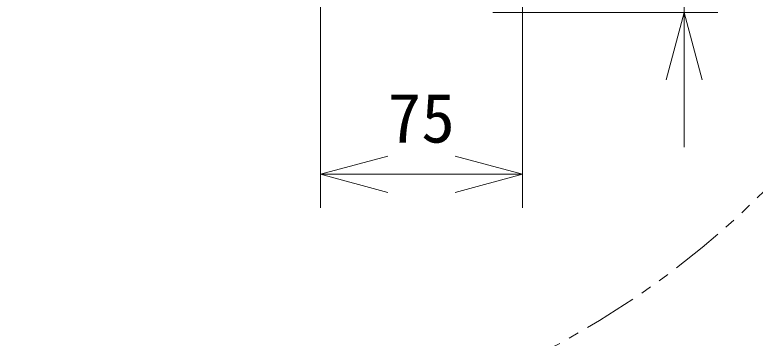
# Model space of a CAD drawing. Units: millimetres, scale not verified. Extents: x -63 to 108, y -56 to 175.
# Drawn here: x -33.42 to -5.94, y 6.55 to 18.54 of the extents above; entities that cross this region are included whole.
import ezdxf
from ezdxf.enums import TextEntityAlignment as Align

# ---------------------------------------------------------------- set-up
doc = ezdxf.new("R2010")
doc.units = ezdxf.units.MM
doc.header["$LTSCALE"] = 0.125
doc.linetypes.add('USER3', pattern=[31.75, 15.875, -3.175, 3.175, -3.175, 3.175, -3.175])
for name, color, linetype, lineweight in [('0-0_0', 7, 'Continuous', 20), ('0-4_SUNPO', 7, 'Continuous', 20), ('0-5_GAIKEI', 1, 'Continuous', 18)]:
    doc.layers.add(name, color=color, linetype=linetype, lineweight=lineweight)
doc.styles.add('ＭＳ ゴシック', font='')
doc.styles.get('ＭＳ ゴシック').set_extended_font_data('MS Gothic')

# ---------------------------------------------------------------- blocks, each defined once
blk = doc.blocks.new('_Open30')
at = {"layer": '0-0_0'}
blk.add_line((0, 0), (-1, 0), dxfattribs=at)
blk.add_lwpolyline([(-1, 0.26795), (0, 0), (-1, -0.26795)], dxfattribs=at)
blk = doc.blocks.new('D3')
at = {"layer": '0-4_SUNPO'}
for p, q in [((55.9232, 214.322), (55.9232, 216.822)), ((48.8209, 211.822), (57.1732, 211.822)), ((55.9232, 211.822), (55.9232, 206.122)), ((48.8209, 206.122), (57.1732, 206.122)), ((55.9232, 203.622), (55.9232, 201.122))]:
    blk.add_line(p, q, dxfattribs=at)
at = {"layer": '0-4_SUNPO', "xscale": 2.5, "yscale": 2.5}
for p, rotation in [((55.9232, 211.822), 270), ((55.9232, 206.122), 90)]:
    blk.add_blockref('_Open30', p, dxfattribs=dict(at, rotation=rotation))
at = {"layer": '0-4_SUNPO', "style": 'ＭＳ ゴシック'}
blk.add_text('57', height=1.833, rotation=90, dxfattribs=at).set_placement((55.2982, 207.722), align=Align.BOTTOM_LEFT)
blk = doc.blocks.new('D4')
at = {"layer": '0-4_SUNPO'}
for p, q in [((42.4211, 206.9721), (42.4211, 198.872)), ((49.9204, 206.957), (49.9204, 198.872)), ((44.9211, 200.122), (47.4204, 200.122))]:
    blk.add_line(p, q, dxfattribs=at)
at = {"layer": '0-4_SUNPO', "xscale": 2.5, "yscale": 2.5, "rotation": 180}
blk.add_blockref('_Open30', (42.4211, 200.122), dxfattribs=at)
at = {"layer": '0-4_SUNPO', "xscale": 2.5, "yscale": 2.5}
blk.add_blockref('_Open30', (49.9204, 200.122), dxfattribs=at)
at = {"layer": '0-4_SUNPO', "style": 'ＭＳ ゴシック'}
blk.add_text('75', height=1.833, dxfattribs=at).set_placement((44.9208, 200.747), align=Align.BOTTOM_LEFT)

msp = doc.modelspace()

# ---------------------------------------------------------------- linework, layer by layer
at = {"layer": '0-5_GAIKEI', "linetype": 'USER3'}
msp.add_circle((-28.5063, 34.8966), 32.3824, dxfattribs=at)

# ---------------------------------------------------------------- block references
at = {"layer": '0-4_SUNPO'}
for name in ['D3', 'D4']:
    msp.add_blockref(name, (-64.5005, -187.4969), dxfattribs=at)

doc.saveas('drawing.dxf')
